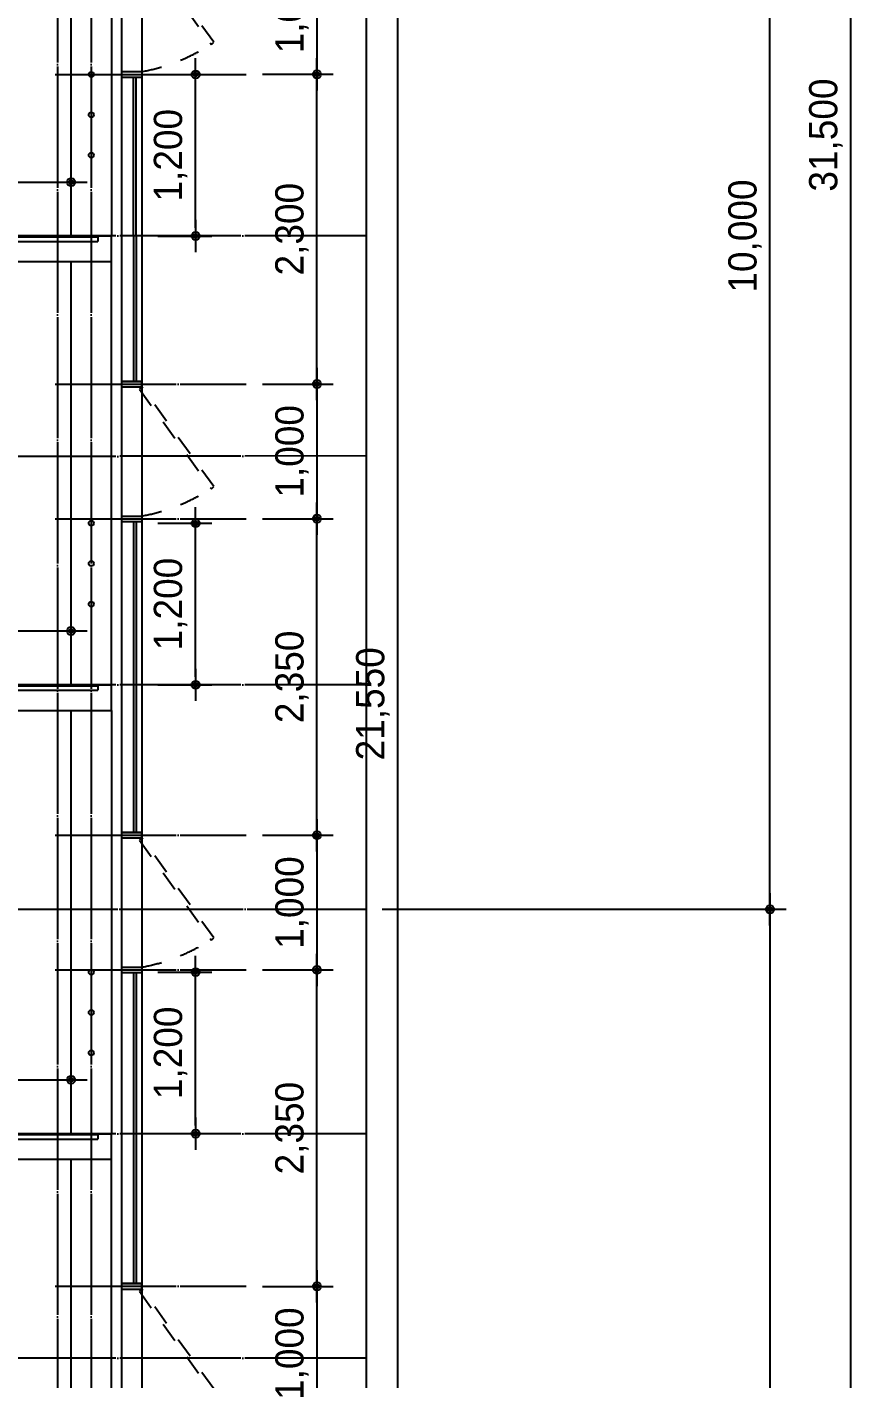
# Model space of a CAD drawing. Header units: millimetres. Extents: x 11948722 to 13111668, y -10771712 to -10232988.
# Drawn here: x 12788528 to 12794766, y -10485192 to -10475152 of the extents above; entities that cross this region are included whole.
import ezdxf

# ---------------------------------------------------------------- set-up
doc = ezdxf.new("R2010")
doc.units = ezdxf.units.MM
doc.header["$LTSCALE"] = 150
doc.header["$MEASUREMENT"] = 0
doc.linetypes.add('CEN', pattern=[6.2, 6, -0.1, 0, -0.1])
doc.linetypes.add('HIDDEN', pattern=[2, 1, -1])
doc.layers.get('0').update_dxf_attribs({"linetype": 'CONTINUOUS'})
doc.layers.get('Defpoints').update_dxf_attribs({"color": 117, "linetype": 'CONTINUOUS'})
for name, color, linetype in [('A-중심선', 10, 'CEN'), ('CON-C', 2, 'CONTINUOUS'), ('ELE-8', 8, 'CONTINUOUS'), ('WID', 4, 'CONTINUOUS'), ('Xref-계단단면도$0$3 dim0', 7, 'CONTINUOUS'), ('Xref-계단단면도$0$A-CEIL', 6, 'CONTINUOUS'), ('Xref-계단단면도$0$PIR판넬', 4, 'CONTINUOUS')]:
    doc.layers.add(name, color=color, linetype=linetype)
doc.styles.add('Xref-계단단면도$0$나눔고딕 Se', font='')
doc.styles.get('Xref-계단단면도$0$나눔고딕 Se').set_extended_font_data('Dotum')
doc.dimstyles.new('Xref-계단단면도$0$A1-100', dxfattribs={"dimtxt": 3, "dimasz": 1, "dimexe": 2, "dimexo": 2, "dimgap": 1, "dimtad": 1, "dimdec": 0, "dimzin": 12, "dimdsep": 46, "dimlunit": 6, "dimtxsty": 'Xref-계단단면도$0$나눔고딕 Se', "dimblk1": 'Xref-계단단면도$0$DIMDOT', "dimblk2": 'Xref-계단단면도$0$DIMDOT', "dimsah": 1, "dimcen": -1, "dimdle": 2, "dimclrd": 256, "dimclre": 256, "dimclrt": 3, "dimadec": 0, "dimazin": 0, "dimtfac": 1, "dimtdec": 0, "dimtix": 1, "dimtmove": 2, "dimatfit": 3, "dimldrblk": 'Xref-계단단면도$0$DIMDOT', "dimfxl": 1, "dimtvp": 1, "dimtolj": 1, "dimtzin": 12, "dimlwd": -1, "dimlwe": -1, "dimarcsym": 0})

# ---------------------------------------------------------------- blocks, each defined once
blk = doc.blocks.new('Xref-계단단면도$0$DIMDOT')
at = {"color": 0}
blk.add_line((-2, 0), (2, 0), dxfattribs=at)
for radius in [0.5, 0.25]:
    blk.add_circle((0, 0), radius, dxfattribs=at)
blk = doc.blocks.new('*D1136')
at = {"layer": 'Defpoints', "color": 0, "ltscale": 1200}
for p in [(12791046, -10460204), (12794646, -10460204), (12791046, -10491704)]:
    blk.add_point(p, dxfattribs=at)
at = {"layer": 'Xref-계단단면도$0$3 dim0'}
for p, q in [((12791166, -10460204), (12794766, -10460204)), ((12794646, -10491644), (12794646, -10460264)), ((12791166, -10491704), (12794766, -10491704))]:
    blk.add_line(p, q, dxfattribs=at)
at = {"layer": 'Xref-계단단면도$0$3 dim0', "ltscale": 1200, "xscale": 60, "yscale": 60, "zscale": 60}
for p, rotation in [((12794646, -10460204), 90), ((12794646, -10491704), 270)]:
    blk.add_blockref('Xref-계단단면도$0$DIMDOT', p, dxfattribs=dict(at, rotation=rotation))
at = {"layer": 'Xref-계단단면도$0$3 dim0', "color": 3, "ltscale": 1200, "insert": (12794461, -10475954), "char_height": 210, "attachment_point": 5, "rotation": 90, "style": 'Xref-계단단면도$0$나눔고딕 Se'}
blk.add_mtext('\\A1;31,500', dxfattribs=at)
blk = doc.blocks.new('*D1114')
at = {"layer": 'Defpoints', "color": 0, "lineweight": -3, "ltscale": 1200}
for p in [(12788855, -10482970), (12786925, -10483370), (12788855, -10483370)]:
    blk.add_point(p, dxfattribs=at)
at = {"layer": 'Xref-계단단면도$0$3 dim0'}
for p, q in [((12786925, -10483250), (12786925, -10482850)), ((12788855, -10483250), (12788855, -10482850)), ((12786985, -10482970), (12788795, -10482970))]:
    blk.add_line(p, q, dxfattribs=at)
at = {"layer": 'Xref-계단단면도$0$3 dim0', "ltscale": 1200, "xscale": 60, "yscale": 60, "zscale": 60, "rotation": 180}
blk.add_blockref('Xref-계단단면도$0$DIMDOT', (12786925, -10482970), dxfattribs=at)
at = {"layer": 'Xref-계단단면도$0$3 dim0', "ltscale": 1200, "xscale": 60, "yscale": 60, "zscale": 60}
blk.add_blockref('Xref-계단단면도$0$DIMDOT', (12788855, -10482970), dxfattribs=at)
at = {"layer": 'Xref-계단단면도$0$3 dim0', "color": 3, "ltscale": 1200, "insert": (12787890, -10482785), "char_height": 210, "attachment_point": 5, "style": 'Xref-계단단면도$0$나눔고딕 Se'}
blk.add_mtext('\\A1;1,930', dxfattribs=at)
blk = doc.blocks.new('*D1117')
at = {"layer": 'Defpoints', "color": 0, "lineweight": -3, "ltscale": 1200}
for p in [(12788855, -10479637), (12786925, -10480037), (12788855, -10480037)]:
    blk.add_point(p, dxfattribs=at)
at = {"layer": 'Xref-계단단면도$0$3 dim0'}
for p, q in [((12786925, -10479917), (12786925, -10479517)), ((12788855, -10479917), (12788855, -10479517)), ((12786985, -10479637), (12788795, -10479637))]:
    blk.add_line(p, q, dxfattribs=at)
at = {"layer": 'Xref-계단단면도$0$3 dim0', "ltscale": 1200, "xscale": 60, "yscale": 60, "zscale": 60, "rotation": 180}
blk.add_blockref('Xref-계단단면도$0$DIMDOT', (12786925, -10479637), dxfattribs=at)
at = {"layer": 'Xref-계단단면도$0$3 dim0', "ltscale": 1200, "xscale": 60, "yscale": 60, "zscale": 60}
blk.add_blockref('Xref-계단단면도$0$DIMDOT', (12788855, -10479637), dxfattribs=at)
at = {"layer": 'Xref-계단단면도$0$3 dim0', "color": 3, "ltscale": 1200, "insert": (12787890, -10479451), "char_height": 210, "attachment_point": 5, "style": 'Xref-계단단면도$0$나눔고딕 Se'}
blk.add_mtext('\\A1;1,930', dxfattribs=at)
blk = doc.blocks.new('*D1120')
at = {"layer": 'Defpoints', "color": 0, "lineweight": -3, "ltscale": 1200}
for p in [(12788855, -10476304), (12786925, -10476704), (12788855, -10476704)]:
    blk.add_point(p, dxfattribs=at)
at = {"layer": 'Xref-계단단면도$0$3 dim0'}
for p, q in [((12786925, -10476584), (12786925, -10476184)), ((12788855, -10476584), (12788855, -10476184)), ((12786985, -10476304), (12788795, -10476304))]:
    blk.add_line(p, q, dxfattribs=at)
at = {"layer": 'Xref-계단단면도$0$3 dim0', "ltscale": 1200, "xscale": 60, "yscale": 60, "zscale": 60, "rotation": 180}
blk.add_blockref('Xref-계단단면도$0$DIMDOT', (12786925, -10476304), dxfattribs=at)
at = {"layer": 'Xref-계단단면도$0$3 dim0', "ltscale": 1200, "xscale": 60, "yscale": 60, "zscale": 60}
blk.add_blockref('Xref-계단단면도$0$DIMDOT', (12788855, -10476304), dxfattribs=at)
at = {"layer": 'Xref-계단단면도$0$3 dim0', "color": 3, "ltscale": 1200, "insert": (12787890, -10476118), "char_height": 210, "attachment_point": 5, "style": 'Xref-계단단면도$0$나눔고딕 Se'}
blk.add_mtext('\\A1;1,930', dxfattribs=at)
blk = doc.blocks.new('*D1089')
at = {"layer": 'Defpoints', "color": 0, "ltscale": 1200}
for p in [(12790156, -10474503), (12790156, -10475503), (12790681, -10475503)]:
    blk.add_point(p, dxfattribs=at)
at = {"layer": 'Xref-계단단면도$0$3 dim0'}
for p, q in [((12790276, -10474503), (12790801, -10474503)), ((12790681, -10474563), (12790681, -10475443)), ((12790276, -10475503), (12790801, -10475503))]:
    blk.add_line(p, q, dxfattribs=at)
at = {"layer": 'Xref-계단단면도$0$3 dim0', "ltscale": 1200, "xscale": 60, "yscale": 60, "zscale": 60}
for p, rotation in [((12790681, -10474503), 90), ((12790681, -10475503), 270)]:
    blk.add_blockref('Xref-계단단면도$0$DIMDOT', p, dxfattribs=dict(at, rotation=rotation))
at = {"layer": 'Xref-계단단면도$0$3 dim0', "color": 3, "ltscale": 1200, "insert": (12790496, -10475003), "char_height": 210, "attachment_point": 5, "rotation": 90, "style": 'Xref-계단단면도$0$나눔고딕 Se'}
blk.add_mtext('\\A1;1,000', dxfattribs=at)
blk = doc.blocks.new('*D1092')
at = {"layer": 'Defpoints', "color": 0, "ltscale": 1200}
for p in [(12790156, -10477803), (12790156, -10478803), (12790681, -10478803)]:
    blk.add_point(p, dxfattribs=at)
at = {"layer": 'Xref-계단단면도$0$3 dim0'}
for p, q in [((12790276, -10477803), (12790801, -10477803)), ((12790681, -10477863), (12790681, -10478743)), ((12790276, -10478803), (12790801, -10478803))]:
    blk.add_line(p, q, dxfattribs=at)
at = {"layer": 'Xref-계단단면도$0$3 dim0', "ltscale": 1200, "xscale": 60, "yscale": 60, "zscale": 60}
for p, rotation in [((12790681, -10477803), 90), ((12790681, -10478803), 270)]:
    blk.add_blockref('Xref-계단단면도$0$DIMDOT', p, dxfattribs=dict(at, rotation=rotation))
at = {"layer": 'Xref-계단단면도$0$3 dim0', "color": 3, "ltscale": 1200, "insert": (12790496, -10478303), "char_height": 210, "attachment_point": 5, "rotation": 90, "style": 'Xref-계단단면도$0$나눔고딕 Se'}
blk.add_mtext('\\A1;1,000', dxfattribs=at)
blk = doc.blocks.new('*D1093')
at = {"layer": 'Defpoints', "color": 0, "ltscale": 1200}
for p in [(12790156, -10481154), (12790156, -10482154), (12790681, -10482154)]:
    blk.add_point(p, dxfattribs=at)
at = {"layer": 'Xref-계단단면도$0$3 dim0'}
for p, q in [((12790276, -10481154), (12790801, -10481154)), ((12790681, -10481214), (12790681, -10482094)), ((12790276, -10482154), (12790801, -10482154))]:
    blk.add_line(p, q, dxfattribs=at)
at = {"layer": 'Xref-계단단면도$0$3 dim0', "ltscale": 1200, "xscale": 60, "yscale": 60, "zscale": 60}
for p, rotation in [((12790681, -10481154), 90), ((12790681, -10482154), 270)]:
    blk.add_blockref('Xref-계단단면도$0$DIMDOT', p, dxfattribs=dict(at, rotation=rotation))
at = {"layer": 'Xref-계단단면도$0$3 dim0', "color": 3, "ltscale": 1200, "insert": (12790496, -10481654), "char_height": 210, "attachment_point": 5, "rotation": 90, "style": 'Xref-계단단면도$0$나눔고딕 Se'}
blk.add_mtext('\\A1;1,000', dxfattribs=at)
blk = doc.blocks.new('*D1094')
at = {"layer": 'Defpoints', "color": 0, "ltscale": 1200}
for p in [(12790156, -10482154), (12790681, -10482154), (12790156, -10484504)]:
    blk.add_point(p, dxfattribs=at)
at = {"layer": 'Xref-계단단면도$0$3 dim0'}
for p, q in [((12790276, -10482154), (12790801, -10482154)), ((12790681, -10484444), (12790681, -10482214)), ((12790276, -10484504), (12790801, -10484504))]:
    blk.add_line(p, q, dxfattribs=at)
at = {"layer": 'Xref-계단단면도$0$3 dim0', "ltscale": 1200, "xscale": 60, "yscale": 60, "zscale": 60}
for p, rotation in [((12790681, -10482154), 90), ((12790681, -10484504), 270)]:
    blk.add_blockref('Xref-계단단면도$0$DIMDOT', p, dxfattribs=dict(at, rotation=rotation))
at = {"layer": 'Xref-계단단면도$0$3 dim0', "color": 3, "ltscale": 1200, "insert": (12790496, -10483329), "char_height": 210, "attachment_point": 5, "rotation": 90, "style": 'Xref-계단단면도$0$나눔고딕 Se'}
blk.add_mtext('\\A1;2,350', dxfattribs=at)
blk = doc.blocks.new('*D1095')
at = {"layer": 'Defpoints', "color": 0, "ltscale": 1200}
for p in [(12790156, -10484504), (12790156, -10485504), (12790681, -10485504)]:
    blk.add_point(p, dxfattribs=at)
at = {"layer": 'Xref-계단단면도$0$3 dim0'}
for p, q in [((12790276, -10484504), (12790801, -10484504)), ((12790681, -10484564), (12790681, -10485444)), ((12790276, -10485504), (12790801, -10485504))]:
    blk.add_line(p, q, dxfattribs=at)
at = {"layer": 'Xref-계단단면도$0$3 dim0', "ltscale": 1200, "xscale": 60, "yscale": 60, "zscale": 60}
for p, rotation in [((12790681, -10484504), 90), ((12790681, -10485504), 270)]:
    blk.add_blockref('Xref-계단단면도$0$DIMDOT', p, dxfattribs=dict(at, rotation=rotation))
at = {"layer": 'Xref-계단단면도$0$3 dim0', "color": 3, "ltscale": 1200, "insert": (12790496, -10485004), "char_height": 210, "attachment_point": 5, "rotation": 90, "style": 'Xref-계단단면도$0$나눔고딕 Se'}
blk.add_mtext('\\A1;1,000', dxfattribs=at)
blk = doc.blocks.new('*D1101')
at = {"layer": 'Defpoints', "color": 0, "ltscale": 1200}
for p in [(12790156, -10478803), (12790681, -10478803), (12790156, -10481154)]:
    blk.add_point(p, dxfattribs=at)
at = {"layer": 'Xref-계단단면도$0$3 dim0'}
for p, q in [((12790276, -10478803), (12790801, -10478803)), ((12790681, -10481094), (12790681, -10478863)), ((12790276, -10481154), (12790801, -10481154))]:
    blk.add_line(p, q, dxfattribs=at)
at = {"layer": 'Xref-계단단면도$0$3 dim0', "ltscale": 1200, "xscale": 60, "yscale": 60, "zscale": 60}
for p, rotation in [((12790681, -10478803), 90), ((12790681, -10481154), 270)]:
    blk.add_blockref('Xref-계단단면도$0$DIMDOT', p, dxfattribs=dict(at, rotation=rotation))
at = {"layer": 'Xref-계단단면도$0$3 dim0', "color": 3, "ltscale": 1200, "insert": (12790496, -10479978), "char_height": 210, "attachment_point": 5, "rotation": 90, "style": 'Xref-계단단면도$0$나눔고딕 Se'}
blk.add_mtext('\\A1;2,350', dxfattribs=at)
blk = doc.blocks.new('*D1102')
at = {"layer": 'Defpoints', "color": 0, "ltscale": 1200}
for p in [(12790156, -10475503), (12790681, -10475503), (12790156, -10477803)]:
    blk.add_point(p, dxfattribs=at)
at = {"layer": 'Xref-계단단면도$0$3 dim0'}
for p, q in [((12790276, -10475503), (12790801, -10475503)), ((12790681, -10477743), (12790681, -10475563)), ((12790276, -10477803), (12790801, -10477803))]:
    blk.add_line(p, q, dxfattribs=at)
at = {"layer": 'Xref-계단단면도$0$3 dim0', "ltscale": 1200, "xscale": 60, "yscale": 60, "zscale": 60}
for p, rotation in [((12790681, -10475503), 90), ((12790681, -10477803), 270)]:
    blk.add_blockref('Xref-계단단면도$0$DIMDOT', p, dxfattribs=dict(at, rotation=rotation))
at = {"layer": 'Xref-계단단면도$0$3 dim0', "color": 3, "ltscale": 1200, "insert": (12790496, -10476653), "char_height": 210, "attachment_point": 5, "rotation": 90, "style": 'Xref-계단단면도$0$나눔고딕 Se'}
blk.add_mtext('\\A1;2,300', dxfattribs=at)
blk = doc.blocks.new('*D1237')
at = {"layer": 'Defpoints', "color": 0, "ltscale": 1200}
for p in [(12790156, -10469403), (12791281, -10469403), (12790156, -10490954)]:
    blk.add_point(p, dxfattribs=at)
at = {"layer": 'Xref-계단단면도$0$3 dim0'}
for p, q in [((12790276, -10469403), (12791401, -10469403)), ((12791281, -10490894), (12791281, -10469463)), ((12790276, -10490954), (12791401, -10490954))]:
    blk.add_line(p, q, dxfattribs=at)
at = {"layer": 'Xref-계단단면도$0$3 dim0', "ltscale": 1200, "xscale": 60, "yscale": 60, "zscale": 60}
for p, rotation in [((12791281, -10469403), 90), ((12791281, -10490954), 270)]:
    blk.add_blockref('Xref-계단단면도$0$DIMDOT', p, dxfattribs=dict(at, rotation=rotation))
at = {"layer": 'Xref-계단단면도$0$3 dim0', "color": 3, "ltscale": 1200, "insert": (12791096, -10480178), "char_height": 210, "attachment_point": 5, "rotation": 90, "style": 'Xref-계단단면도$0$나눔고딕 Se'}
blk.add_mtext('\\A1;21,550', dxfattribs=at)
blk = doc.blocks.new('*D1319')
at = {"layer": 'Defpoints', "color": 0, "ltscale": 1200}
for p in [(12789380, -10482170), (12789780, -10482170), (12789380, -10483370)]:
    blk.add_point(p, dxfattribs=at)
at = {"layer": 'Xref-계단단면도$0$3 dim0'}
for p, q in [((12789500, -10482170), (12789900, -10482170)), ((12789780, -10483310), (12789780, -10482230)), ((12789500, -10483370), (12789900, -10483370))]:
    blk.add_line(p, q, dxfattribs=at)
at = {"layer": 'Xref-계단단면도$0$3 dim0', "ltscale": 1200, "xscale": 60, "yscale": 60, "zscale": 60}
for p, rotation in [((12789780, -10482170), 90), ((12789780, -10483370), 270)]:
    blk.add_blockref('Xref-계단단면도$0$DIMDOT', p, dxfattribs=dict(at, rotation=rotation))
at = {"layer": 'Xref-계단단면도$0$3 dim0', "color": 3, "ltscale": 1200, "insert": (12789594, -10482770), "char_height": 210, "attachment_point": 5, "rotation": 90, "style": 'Xref-계단단면도$0$나눔고딕 Se'}
blk.add_mtext('\\A1;1,200', dxfattribs=at)
blk = doc.blocks.new('*D1320')
at = {"layer": 'Defpoints', "color": 0, "ltscale": 1200}
for p in [(12789380, -10478837), (12789780, -10478837), (12789380, -10480037)]:
    blk.add_point(p, dxfattribs=at)
at = {"layer": 'Xref-계단단면도$0$3 dim0'}
for p, q in [((12789500, -10478837), (12789900, -10478837)), ((12789780, -10479977), (12789780, -10478897)), ((12789500, -10480037), (12789900, -10480037))]:
    blk.add_line(p, q, dxfattribs=at)
at = {"layer": 'Xref-계단단면도$0$3 dim0', "ltscale": 1200, "xscale": 60, "yscale": 60, "zscale": 60}
for p, rotation in [((12789780, -10478837), 90), ((12789780, -10480037), 270)]:
    blk.add_blockref('Xref-계단단면도$0$DIMDOT', p, dxfattribs=dict(at, rotation=rotation))
at = {"layer": 'Xref-계단단면도$0$3 dim0', "color": 3, "ltscale": 1200, "insert": (12789594, -10479437), "char_height": 210, "attachment_point": 5, "rotation": 90, "style": 'Xref-계단단면도$0$나눔고딕 Se'}
blk.add_mtext('\\A1;1,200', dxfattribs=at)
blk = doc.blocks.new('*D1321')
at = {"layer": 'Defpoints', "color": 0, "ltscale": 1200}
for p in [(12789380, -10475504), (12789780, -10475504), (12789380, -10476704)]:
    blk.add_point(p, dxfattribs=at)
at = {"layer": 'Xref-계단단면도$0$3 dim0'}
for p, q in [((12789500, -10475504), (12789900, -10475504)), ((12789780, -10476644), (12789780, -10475564)), ((12789500, -10476704), (12789900, -10476704))]:
    blk.add_line(p, q, dxfattribs=at)
at = {"layer": 'Xref-계단단면도$0$3 dim0', "ltscale": 1200, "xscale": 60, "yscale": 60, "zscale": 60}
for p, rotation in [((12789780, -10475504), 90), ((12789780, -10476704), 270)]:
    blk.add_blockref('Xref-계단단면도$0$DIMDOT', p, dxfattribs=dict(at, rotation=rotation))
at = {"layer": 'Xref-계단단면도$0$3 dim0', "color": 3, "ltscale": 1200, "insert": (12789594, -10476104), "char_height": 210, "attachment_point": 5, "rotation": 90, "style": 'Xref-계단단면도$0$나눔고딕 Se'}
blk.add_mtext('\\A1;1,200', dxfattribs=at)
blk = doc.blocks.new('*D1862')
at = {"layer": 'Defpoints', "color": 0, "ltscale": 1200}
for p in [(12791046, -10471704), (12794046, -10471704), (12791046, -10481704)]:
    blk.add_point(p, dxfattribs=at)
at = {"layer": 'Xref-계단단면도$0$3 dim0'}
for p, q in [((12791166, -10471704), (12794166, -10471704)), ((12794046, -10481644), (12794046, -10471764)), ((12791166, -10481704), (12794166, -10481704))]:
    blk.add_line(p, q, dxfattribs=at)
at = {"layer": 'Xref-계단단면도$0$3 dim0', "ltscale": 1200, "xscale": 60, "yscale": 60, "zscale": 60}
for p, rotation in [((12794046, -10471704), 90), ((12794046, -10481704), 270)]:
    blk.add_blockref('Xref-계단단면도$0$DIMDOT', p, dxfattribs=dict(at, rotation=rotation))
at = {"layer": 'Xref-계단단면도$0$3 dim0', "color": 3, "ltscale": 1200, "insert": (12793861, -10476704), "char_height": 210, "attachment_point": 5, "rotation": 90, "style": 'Xref-계단단면도$0$나눔고딕 Se'}
blk.add_mtext('\\A1;10,000', dxfattribs=at)
blk = doc.blocks.new('*D1863')
at = {"layer": 'Defpoints', "color": 0, "ltscale": 1200}
for p in [(12791046, -10481704), (12791046, -10491704), (12794046, -10491704)]:
    blk.add_point(p, dxfattribs=at)
at = {"layer": 'Xref-계단단면도$0$3 dim0'}
for p, q in [((12791166, -10481704), (12794166, -10481704)), ((12794046, -10481764), (12794046, -10491644)), ((12791166, -10491704), (12794166, -10491704))]:
    blk.add_line(p, q, dxfattribs=at)
at = {"layer": 'Xref-계단단면도$0$3 dim0', "ltscale": 1200, "xscale": 60, "yscale": 60, "zscale": 60}
for p, rotation in [((12794046, -10481704), 90), ((12794046, -10491704), 270)]:
    blk.add_blockref('Xref-계단단면도$0$DIMDOT', p, dxfattribs=dict(at, rotation=rotation))
at = {"layer": 'Xref-계단단면도$0$3 dim0', "color": 3, "ltscale": 1200, "insert": (12793861, -10486704), "char_height": 210, "attachment_point": 5, "rotation": 90, "style": 'Xref-계단단면도$0$나눔고딕 Se'}
blk.add_mtext('\\A1;10,000', dxfattribs=at)

msp = doc.modelspace()

# ---------------------------------------------------------------- linework, layer by layer
at = {"layer": 'A-중심선'}
for p, q in [((12788754.7, -10458703.5), (12788754.7, -10505384.5)), ((12789004.7, -10458703.5), (12789004.7, -10505384.5)), ((12791046.5, -10476703.5), (12773420.5, -10476703.5)), ((12791046.5, -10478336.5), (12773420.5, -10478370.2)), ((12791046.5, -10480036.9), (12773420.5, -10480036.9)), ((12773420.5, -10481703.5), (12791046.5, -10481703.5)), ((12791046.5, -10483370.2), (12773420.5, -10483370.2)), ((12791046.5, -10485037.2), (12773420.5, -10485036.9))]:
    msp.add_line(p, q, dxfattribs=at)
at = {"layer": 'A-중심선', "extrusion": (0, 0, -1)}
for p, q in [((12788735.6, -10475503.2), (12790155.6, -10475503.2)), ((12788735.6, -10477803.2), (12790155.6, -10477803.2)), ((12788735.6, -10478803.2), (12790155.6, -10478803.2)), ((12788735.6, -10481153.5), (12790155.6, -10481153.5)), ((12788735.6, -10482153.5), (12790155.6, -10482153.5)), ((12788735.6, -10484503.9), (12790155.6, -10484503.9))]:
    msp.add_line(p, q, dxfattribs=at)
at = {"layer": 'CON-C', "ltscale": 1200}
for p, q in [((12789054.7, -10476703.5), (12789054.7, -10476743.5)), ((12789054.7, -10476703.5), (12789154.7, -10476703.5)), ((12789154.7, -10476893.5), (12789154.7, -10476703.5)), ((12787285.9, -10476893.6), (12789154.7, -10476893.6)), ((12789054.7, -10480036.9), (12789054.7, -10480076.9)), ((12789054.7, -10480036.9), (12789154.7, -10480036.9)), ((12789154.7, -10480226.9), (12789154.7, -10480036.9)), ((12787285.9, -10480226.9), (12789154.7, -10480226.9)), ((12789054.7, -10483370.2), (12789054.7, -10483410.2)), ((12789054.7, -10483370.2), (12789154.7, -10483370.2)), ((12789154.7, -10483560.2), (12789154.7, -10483370.2)), ((12787285.9, -10483560.2), (12789154.7, -10483560.2))]:
    msp.add_line(p, q, dxfattribs=at)
at = {"layer": 'CON-C', "ltscale": 1200, "flags": 128}
for points in [[(12782304.7, -10478410.2), (12784444.7, -10478410.2), (12784444.7, -10478243.6), (12784724.7, -10478243.6), (12784724.7, -10478076.9), (12785004.7, -10478076.9), (12785004.7, -10477910.2), (12785284.7, -10477910.2), (12785284.7, -10477743.6), (12785564.7, -10477743.6), (12785564.7, -10477576.9), (12785844.7, -10477576.9), (12785844.7, -10477410.2), (12786124.7, -10477410.2), (12786124.7, -10477243.6), (12786404.7, -10477243.6), (12786404.7, -10477076.9), (12786684.7, -10477076.9), (12786684.7, -10476910.2), (12786964.7, -10476910.2), (12786964.7, -10476743.6), (12789054.7, -10476743.6)], [(12782304.7, -10481743.6), (12784444.7, -10481743.6), (12784444.7, -10481576.9), (12784724.7, -10481576.9), (12784724.7, -10481410.2), (12785004.7, -10481410.2), (12785004.7, -10481243.6), (12785284.7, -10481243.6), (12785284.7, -10481076.9), (12785564.7, -10481076.9), (12785564.7, -10480910.2), (12785844.7, -10480910.2), (12785844.7, -10480743.6), (12786124.7, -10480743.6), (12786124.7, -10480576.9), (12786404.7, -10480576.9), (12786404.7, -10480410.2), (12786684.7, -10480410.2), (12786684.7, -10480243.6), (12786964.7, -10480243.6), (12786964.7, -10480076.9), (12789054.7, -10480076.9)], [(12782304.7, -10485076.9), (12784444.7, -10485076.9), (12784444.7, -10484910.2), (12784724.7, -10484910.2), (12784724.7, -10484743.6), (12785004.7, -10484743.6), (12785004.7, -10484576.9), (12785284.7, -10484576.9), (12785284.7, -10484410.2), (12785564.7, -10484410.2), (12785564.7, -10484243.6), (12785844.7, -10484243.6), (12785844.7, -10484076.9), (12786124.7, -10484076.9), (12786124.7, -10483910.2), (12786404.7, -10483910.2), (12786404.7, -10483743.6), (12786684.7, -10483743.6), (12786684.7, -10483576.9), (12786964.7, -10483576.9), (12786964.7, -10483410.2), (12789054.7, -10483410.2)]]:
    msp.add_lwpolyline(points, dxfattribs=at)
at = {"layer": 'Defpoints', "ltscale": 1200}
msp.add_lwpolyline([(12773420.5, -10458703.5), (12791046.5, -10458703.5), (12791046.5, -10505384.5), (12773420.5, -10505384.5)], close=True, dxfattribs=at)
at = {"layer": 'ELE-8', "ltscale": 300}
for p, q in [((12788854.7, -10476703.6), (12788854.7, -10473560.2)), ((12789154.7, -10473560.2), (12789154.7, -10476703.5)), ((12788854.7, -10480036.9), (12788854.7, -10476893.6)), ((12789154.7, -10480036.9), (12789154.7, -10476893.5)), ((12788854.7, -10483370.2), (12788854.7, -10480226.9)), ((12789154.7, -10480226.9), (12789154.7, -10483370.2)), ((12788854.7, -10486703.6), (12788854.7, -10483560.2)), ((12789154.7, -10486703.5), (12789154.7, -10483560.2))]:
    msp.add_line(p, q, dxfattribs=at)
at = {"layer": 'WID', "linetype": 'HIDDEN'}
for points in [[(12789379.7, -10474523.2), (12789362.7, -10474540.2), (12789897.4, -10475282), (12789914.4, -10475265)], [(12789379.7, -10477823.2), (12789362.7, -10477840.2), (12789897.4, -10478582), (12789914.4, -10478565)], [(12789379.7, -10481173.5), (12789362.7, -10481190.5), (12789897.4, -10481932.3), (12789914.4, -10481915.3)], [(12789379.7, -10484523.9), (12789362.7, -10484540.8), (12789897.4, -10485282.6), (12789914.4, -10485265.7)]]:
    msp.add_lwpolyline(points, close=True, dxfattribs=at)
for centre in [(12789135.5, -10474120.4), (12789135.5, -10477420.4), (12789135.5, -10480770.7)]:
    msp.add_arc(centre, 1384.5, 280.15934, 304.23635, dxfattribs=at)
at = {"layer": 'Xref-계단단면도$0$A-CEIL', "ltscale": 1200, "flags": 128}
for points in [[(12782304.7, -10478370.2), (12784404.7, -10478370.2), (12784404.7, -10478203.6), (12784684.7, -10478203.6), (12784684.7, -10478036.9), (12784964.7, -10478036.9), (12784964.7, -10477870.2), (12785244.7, -10477870.2), (12785244.7, -10477703.6), (12785524.7, -10477703.6), (12785524.7, -10477536.9), (12785804.7, -10477536.9), (12785804.7, -10477370.2), (12786084.7, -10477370.2), (12786084.7, -10477203.6), (12786364.7, -10477203.6), (12786364.7, -10477036.9), (12786644.7, -10477036.9), (12786644.7, -10476870.2), (12786924.7, -10476870.2), (12786924.7, -10476703.6), (12789054.7, -10476703.6)], [(12782304.7, -10478377.2), (12784411.7, -10478377.2), (12784411.7, -10478210.6), (12784691.7, -10478210.6), (12784691.7, -10478043.9), (12784971.7, -10478043.9), (12784971.7, -10477877.2), (12785251.7, -10477877.2), (12785251.7, -10477710.6), (12785531.7, -10477710.6), (12785531.7, -10477543.9), (12785811.7, -10477543.9), (12785811.7, -10477377.2), (12786091.7, -10477377.2), (12786091.7, -10477210.6), (12786371.7, -10477210.6), (12786371.7, -10477043.9), (12786651.7, -10477043.9), (12786651.7, -10476877.2), (12786931.7, -10476877.2), (12786931.7, -10476710.6), (12789054.7, -10476710.6)], [(12782304.7, -10481703.6), (12784404.7, -10481703.6), (12784404.7, -10481536.9), (12784684.7, -10481536.9), (12784684.7, -10481370.2), (12784964.7, -10481370.2), (12784964.7, -10481203.6), (12785244.7, -10481203.6), (12785244.7, -10481036.9), (12785524.7, -10481036.9), (12785524.7, -10480870.2), (12785804.7, -10480870.2), (12785804.7, -10480703.6), (12786084.7, -10480703.6), (12786084.7, -10480536.9), (12786364.7, -10480536.9), (12786364.7, -10480370.2), (12786644.7, -10480370.2), (12786644.7, -10480203.6), (12786924.7, -10480203.6), (12786924.7, -10480036.9), (12789054.7, -10480036.9)], [(12782304.7, -10481710.6), (12784411.7, -10481710.6), (12784411.7, -10481543.9), (12784691.7, -10481543.9), (12784691.7, -10481377.2), (12784971.7, -10481377.2), (12784971.7, -10481210.6), (12785251.7, -10481210.6), (12785251.7, -10481043.9), (12785531.7, -10481043.9), (12785531.7, -10480877.2), (12785811.7, -10480877.2), (12785811.7, -10480710.6), (12786091.7, -10480710.6), (12786091.7, -10480543.9), (12786371.7, -10480543.9), (12786371.7, -10480377.2), (12786651.7, -10480377.2), (12786651.7, -10480210.6), (12786931.7, -10480210.6), (12786931.7, -10480043.9), (12789054.7, -10480043.9)], [(12782304.7, -10485036.9), (12784404.7, -10485036.9), (12784404.7, -10484870.2), (12784684.7, -10484870.2), (12784684.7, -10484703.6), (12784964.7, -10484703.6), (12784964.7, -10484536.9), (12785244.7, -10484536.9), (12785244.7, -10484370.2), (12785524.7, -10484370.2), (12785524.7, -10484203.6), (12785804.7, -10484203.6), (12785804.7, -10484036.9), (12786084.7, -10484036.9), (12786084.7, -10483870.2), (12786364.7, -10483870.2), (12786364.7, -10483703.6), (12786644.7, -10483703.6), (12786644.7, -10483536.9), (12786924.7, -10483536.9), (12786924.7, -10483370.2), (12789054.7, -10483370.2)], [(12782304.7, -10485043.9), (12784411.7, -10485043.9), (12784411.7, -10484877.2), (12784691.7, -10484877.2), (12784691.7, -10484710.6), (12784971.7, -10484710.6), (12784971.7, -10484543.9), (12785251.7, -10484543.9), (12785251.7, -10484377.2), (12785531.7, -10484377.2), (12785531.7, -10484210.6), (12785811.7, -10484210.6), (12785811.7, -10484043.9), (12786091.7, -10484043.9), (12786091.7, -10483877.2), (12786371.7, -10483877.2), (12786371.7, -10483710.6), (12786651.7, -10483710.6), (12786651.7, -10483543.9), (12786931.7, -10483543.9), (12786931.7, -10483377.2), (12789054.7, -10483377.2)]]:
    msp.add_lwpolyline(points, dxfattribs=at)
at = {"layer": 'Xref-계단단면도$0$A-CEIL', "ltscale": 1200}
for centre in [(12789004.7, -10475503.5), (12789004.7, -10475803.5), (12789004.7, -10476103.5), (12789004.7, -10478836.9), (12789004.7, -10479136.9), (12789004.7, -10479436.9), (12789004.7, -10482170.2), (12789004.7, -10482470.2), (12789004.7, -10482770.2)]:
    msp.add_circle(centre, 19, dxfattribs=at)
at = {"layer": 'Xref-계단단면도$0$PIR판넬'}
for p, q in [((12789229.7, -10472173.2), (12789229.7, -10475523.2)), ((12789379.7, -10472173.2), (12789379.7, -10475523.2)), ((12789229.7, -10475483.2), (12789379.7, -10475483.2)), ((12789229.7, -10475523.2), (12789379.7, -10475523.2)), ((12789229.7, -10475523.2), (12789229.7, -10478823.2)), ((12789317.8, -10476703.5), (12789317.8, -10475523.2)), ((12789337.8, -10476703.5), (12789337.8, -10475523.2)), ((12789379.7, -10475523.2), (12789379.7, -10478823.2)), ((12789317.8, -10476698.4), (12789317.8, -10477783.2)), ((12789337.8, -10476698.4), (12789337.8, -10477783.2)), ((12789229.7, -10477783.2), (12789379.7, -10477783.2)), ((12789229.7, -10477823.2), (12789379.7, -10477823.2)), ((12789229.7, -10478783.2), (12789379.7, -10478783.2)), ((12789229.7, -10478823.2), (12789379.7, -10478823.2)), ((12789229.7, -10478823.2), (12789229.7, -10482173.5)), ((12789317.8, -10478823.2), (12789317.8, -10481133.5)), ((12789337.8, -10478823.2), (12789337.8, -10481133.5)), ((12789379.7, -10478823.2), (12789379.7, -10482173.5)), ((12789229.7, -10481133.5), (12789379.7, -10481133.5)), ((12789229.7, -10481173.5), (12789379.7, -10481173.5)), ((12789229.7, -10482133.5), (12789379.7, -10482133.5)), ((12789229.7, -10482173.5), (12789379.7, -10482173.5)), ((12789229.7, -10482173.5), (12789229.7, -10485523.9)), ((12789317.8, -10482173.5), (12789317.8, -10484483.9)), ((12789337.8, -10482173.5), (12789337.8, -10484483.9)), ((12789379.7, -10482173.5), (12789379.7, -10485523.9)), ((12789229.7, -10484483.9), (12789379.7, -10484483.9)), ((12789229.7, -10484523.9), (12789379.7, -10484523.9))]:
    msp.add_line(p, q, dxfattribs=at)
for points in [[(12789379.7, -10477783.2), (12789229.7, -10477783.2), (12789229.7, -10477823.2), (12789379.7, -10477823.2)], [(12789379.7, -10481133.5), (12789229.7, -10481133.5), (12789229.7, -10481173.5), (12789379.7, -10481173.5)], [(12789379.7, -10484483.9), (12789229.7, -10484483.9), (12789229.7, -10484523.9), (12789379.7, -10484523.9)]]:
    msp.add_lwpolyline(points, close=True, dxfattribs=at)

# ---------------------------------------------------------------- dimensions: what is measured, and where the dimension line sits
at = {"layer": 'Xref-계단단면도$0$3 dim0'}
for base, p1, p2, angle, override, picture, middle in [((12794646.5, -10460203.5), (12791046.5, -10491703.5), (12791046.5, -10460203.5), 90, {"dimscale": 60, "dimtxt": 3.5}, '*D1136', (12794461.1, -10475953.5)), ((12791281.4, -10469403.2), (12790155.6, -10490953.5), (12790155.6, -10469403.2), 270, {"dimscale": 60, "dimtxt": 3.5}, '*D1237', (12791096, -10480178.4)), ((12794046.5, -10471703.5), (12791046.5, -10481703.5), (12791046.5, -10471703.5), 270, {"dimscale": 60, "dimtxt": 3.5}, '*D1862', (12793861.1, -10476703.5)), ((12790681.4, -10475503.2), (12790155.6, -10474503.2), (12790155.6, -10475503.2), 90, {"dimscale": 60, "dimtxt": 3.5}, '*D1089', (12790496, -10475003.2)), ((12789779.7, -10475503.5), (12789379.7, -10476703.5), (12789379.7, -10475503.5), 90, {"dimscale": 60, "dimtxt": 3.5, "dimblk1": 'Xref-계단단면도$0$DIMDOT', "dimblk2": 'Xref-계단단면도$0$DIMDOT'}, '*D1321', (12789594.3, -10476103.5)), ((12790681.4, -10475503.2), (12790155.6, -10477803.2), (12790155.6, -10475503.2), 270, {"dimscale": 60, "dimtxt": 3.5}, '*D1102', (12790496, -10476653.2)), ((12790681.4, -10478803.2), (12790155.6, -10477803.2), (12790155.6, -10478803.2), 90, {"dimscale": 60, "dimtxt": 3.5}, '*D1092', (12790496, -10478303.2)), ((12789779.7, -10478836.9), (12789379.7, -10480036.9), (12789379.7, -10478836.9), 90, {"dimscale": 60, "dimtxt": 3.5, "dimblk1": 'Xref-계단단면도$0$DIMDOT', "dimblk2": 'Xref-계단단면도$0$DIMDOT'}, '*D1320', (12789594.3, -10479436.9)), ((12790681.4, -10478803.2), (12790155.6, -10481153.5), (12790155.6, -10478803.2), 270, {"dimscale": 60, "dimtxt": 3.5}, '*D1101', (12790496, -10479978.4)), ((12790681.4, -10482153.5), (12790155.6, -10481153.5), (12790155.6, -10482153.5), 90, {"dimscale": 60, "dimtxt": 3.5}, '*D1093', (12790496, -10481653.5)), ((12794046.5, -10491703.5), (12791046.5, -10481703.5), (12791046.5, -10491703.5), 90, {"dimscale": 60, "dimtxt": 3.5}, '*D1863', (12793861.1, -10486703.5)), ((12790681.4, -10482153.5), (12790155.6, -10484503.9), (12790155.6, -10482153.5), 270, {"dimscale": 60, "dimtxt": 3.5}, '*D1094', (12790496, -10483328.7)), ((12789779.7, -10482170.2), (12789379.7, -10483370.2), (12789379.7, -10482170.2), 90, {"dimscale": 60, "dimtxt": 3.5, "dimblk1": 'Xref-계단단면도$0$DIMDOT', "dimblk2": 'Xref-계단단면도$0$DIMDOT'}, '*D1319', (12789594.3, -10482770.2)), ((12790681.4, -10485503.9), (12790155.6, -10484503.9), (12790155.6, -10485503.9), 90, {"dimscale": 60, "dimtxt": 3.5}, '*D1095', (12790496, -10485003.9))]:
    dim = msp.add_linear_dim(base=base, p1=p1, p2=p2, angle=angle, dimstyle='Xref-계단단면도$0$A1-100', override=override, dxfattribs=at)
    dim.commit()
    dim.dimension.update_dxf_attribs({"geometry": picture, "text_midpoint": middle})
for base, p1, p2, picture, middle in [((12788854.7, -10476303.5), (12786924.7, -10476703.5), (12788854.7, -10476703.5), '*D1120', (12787889.7, -10476118.2)), ((12788854.7, -10479636.9), (12786924.7, -10480036.9), (12788854.7, -10480036.9), '*D1117', (12787889.7, -10479451.5)), ((12788854.7, -10482970.2), (12786924.7, -10483370.2), (12788854.7, -10483370.2), '*D1114', (12787889.7, -10482784.8))]:
    dim = msp.add_linear_dim(base=base, p1=p1, p2=p2, dimstyle='Xref-계단단면도$0$A1-100', override={"dimscale": 60, "dimtxt": 3.5, "dimblk1": 'Xref-계단단면도$0$DIMDOT', "dimblk2": 'Xref-계단단면도$0$DIMDOT'}, dxfattribs=at)
    dim.commit()
    dim.dimension.update_dxf_attribs({"geometry": picture, "text_midpoint": middle})

doc.saveas('drawing.dxf')
